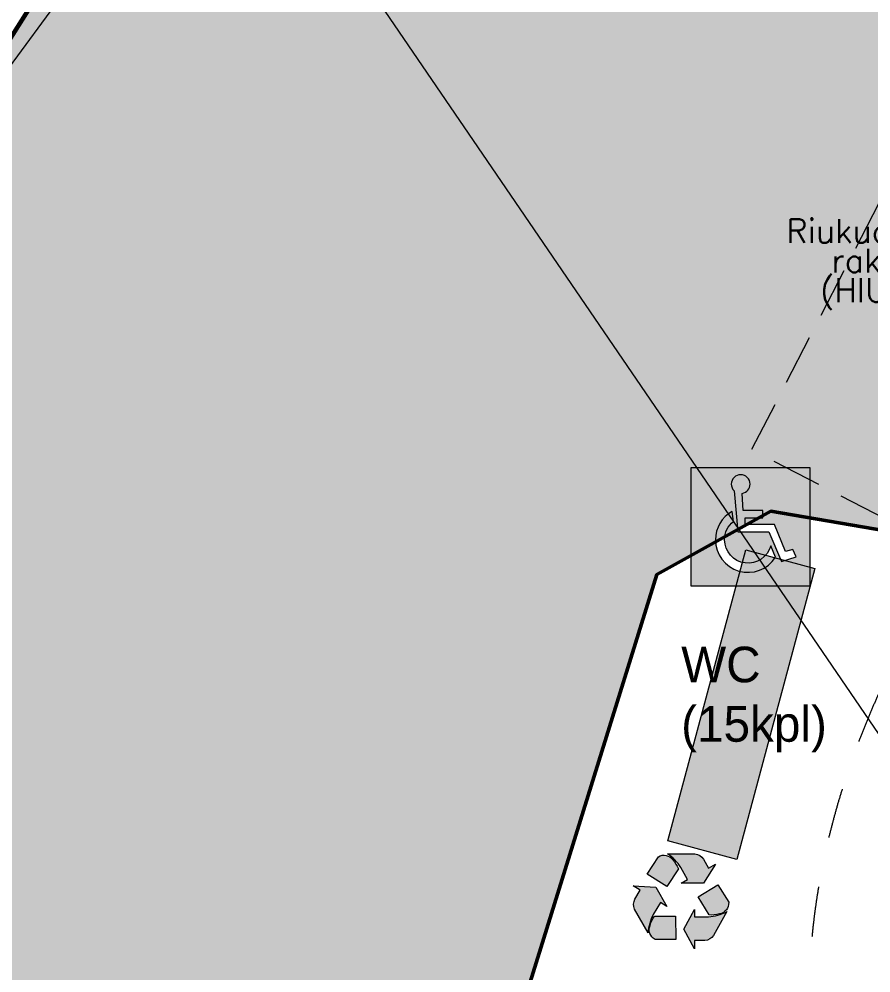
# Model space of a CAD drawing. Header units: millimetres. Extents: x 396621004 to 402046651, y 6785344214 to 6789799943.
# Drawn here: x 398829206 to 398865056, y 6786745216 to 6786785360 of the extents above; entities that cross this region are included whole.
import ezdxf
from ezdxf.enums import TextEntityAlignment as Align

# ---------------------------------------------------------------- set-up
doc = ezdxf.new("R2010")
doc.units = ezdxf.units.MM
doc.header["$MEASUREMENT"] = 0
doc.linetypes.add('Katkoviiva', pattern=[4233.333333, 2116.666667, -2116.666667])
doc.linetypes.add('Piiloviiva', pattern=[3175, 2116.666667, -1058.333333])
for name, color, linetype, lineweight in [('01 Ilmakuva - tiet_Kynä_nro__2', 8, 'Continuous', 15), ('02 Johtolinjat_Kynä_nro__101', 252, 'Continuous', 15), ('02 Korkeuskayrat_Kynä_nro__2', 8, 'Continuous', 15), ('03 Alueiden rajat_Kynä_nro__1', 7, 'Continuous', 13), ('03 Bajamajat_Kynä_nro__1', 7, 'Continuous', 13), ('03 Reitit_Kynä_nro__120', 7, 'Continuous', 20), ('ARCHICAD-vyöhykeleimat_Kynä_nro__1', 7, 'Continuous', 13)]:
    doc.layers.add(name, color=color, linetype=linetype, lineweight=lineweight)
for name, color, linetype, lineweight, true_color in [('03 Alaleirit_Kynä_nro__201', 7, 'Continuous', 50, 0x992dbe), ('03 Alaleirit_Kynä_nro__241', 7, 'Continuous', 13, 0xca92de), ('03 Alueiden rajat_Kynä_nro__4', 7, 'Continuous', 20, 0x029e21), ('03 Bajamajat_Kynä_nro__3', 7, 'Continuous', 18, 0xff6600), ('03 Bajamajat_Kynä_nro__4', 7, 'Continuous', 20, 0x029e21), ('03 Vyöhykkeet_Kynä_nro__201', 7, 'Continuous', 50, 0x992dbe), ('03 Vyöhykkeet_Kynä_nro__203', 7, 'Continuous', 50, 0xf6ea27)]:
    doc.layers.add(name, color=color, linetype=linetype, lineweight=lineweight, true_color=true_color)
doc.layers.add('03 Vyöhykkeet', color=7, linetype='Continuous')

# ---------------------------------------------------------------- blocks, each defined once
blk = doc.blocks.new('majoitus_Hiukkanen_33', base_point=(398866933, 6786805469))
at = {"layer": '03 Vyöhykkeet_Kynä_nro__203', "linetype": 'Continuous', "lineweight": 0, "true_color": 0xfefefe}
blk.add_hatch(color=7, dxfattribs=at).paths.add_polyline_path([(398812627, 6786752128), (398809420, 6786743639), (398850517, 6786744201), (398856044, 6786761979), (398860845, 6786764646), (398867144, 6786763568), (398872682, 6786774186), (398882185, 6786792870), (398892582, 6786810906), (398894653, 6786821479), (398900896, 6786827114), (398910561, 6786839930), (398915538, 6786855599), (398914679, 6786872463), (398880899, 6786872463), (398856302, 6786858107), (398843213, 6786836290), (398841289, 6786804287), (398823308, 6786775740), (398817743, 6786761278)])
at = {"layer": '03 Vyöhykkeet_Kynä_nro__201', "color": 215, "linetype": 'Continuous', "lineweight": 50, "true_color": 0x992dbe, "flags": 128}
blk.add_lwpolyline([(398812627, 6786752128), (398809420, 6786743639), (398850517, 6786744201), (398856044, 6786761979), (398860845, 6786764646), (398867144, 6786763568), (398872682, 6786774186), (398882185, 6786792870), (398892582, 6786810906), (398894653, 6786821479), (398900896, 6786827114), (398910561, 6786839930), (398915538, 6786855599), (398914679, 6786872463), (398880899, 6786872463), (398856302, 6786858107), (398843213, 6786836290), (398841289, 6786804287), (398823308, 6786775740), (398817743, 6786761278)], close=True, dxfattribs=at)
at = {"layer": 'ARCHICAD-vyöhykeleimat_Kynä_nro__1', "color": 7, "lineweight": 13}
for tag, p in [('ROOM_NUMBER', (398858750, 6786813045)), ('ROOM_NAME', (398858750, 6786808710)), ('DUMMY_153', (398873267, 6786804789)), ('DUMMY_151', (398858750, 6786804442)), ('DUMMY_152', (398870348, 6786804439)), ('rivi_04b', (398864930, 6786800191)), ('DUMMY_154', (398858750, 6786800181))]:
    blk.add_attdef(tag, text='', height=2500, dxfattribs=at).set_placement(p, align=Align.TOP_LEFT)

msp = doc.modelspace()

# ---------------------------------------------------------------- hatches: boundary and pattern name
at = {"layer": '03 Alaleirit_Kynä_nro__241', "linetype": 'Continuous', "lineweight": 0, "true_color": 0x322437}
msp.add_hatch(color=189, dxfattribs=at).paths.add_polyline_path([(398809420.33, 6786743638.68), (398812626.77, 6786752127.93), (398817742.78, 6786761277.72), (398823420.24, 6786776031.09), (398841289.47, 6786804287.5), (398843213.36, 6786836289.78), (398856301.98, 6786858107.1), (398880899.04, 6786872463.36), (398884223.56, 6786893298.53), (398886127.8, 6786905232.58), (398892139.48, 6786911565.4), (398899374.79, 6786916655.01), (398911169.2, 6786924395.05), (398908931.84, 6786917194.8), (398912065.61, 6786903185.03), (398918493.61, 6786885286.71), (398918643.55, 6786884757.13), (398921250.86, 6786865762.37), (398920757.07, 6786852927.91), (398920362.62, 6786844892.08), (398969307.77, 6786871965.85), (398954909.8, 6786903347.95), (398935658.53, 6786945308.37), (398948986.57, 6786959444.17), (398982576.66, 6786931754.74), (399083513.91, 6786848548.81), (399108000.32, 6786825851.58), (399089654.92, 6786808317.41), (399078294.17, 6786785486.71), (399086009.29, 6786750833.72), (399084563.05, 6786731312.03), (399070695.93, 6786712552.73), (399064770.14, 6786704325.83), (399012795, 6786709000.82), (398952532.49, 6786760861.87), (398898941.88, 6786806981.16), (398892582.4, 6786810905.77), (398882185.06, 6786792869.57), (398872681.92, 6786774186.44), (398867143.61, 6786763567.5), (398860844.71, 6786764645.94), (398856044.22, 6786761979), (398850516.91, 6786744200.74)])
at = {"layer": '03 Alueiden rajat_Kynä_nro__4', "linetype": 'Continuous', "lineweight": 20, "true_color": 0x029e21}
for points in [[(398856472.85, 6786748851.73), (398855644.97, 6786749377.48), (398856111.16, 6786750108.94, -0.39588976), (398856718.5, 6786749973.31, -0.09096524), (398856951.53, 6786749602.79)], [(398858215.46, 6786749627.34), (398858518.92, 6786749794.57), (398858008.07, 6786748996.83), (398857068.2, 6786748995.14), (398857338.36, 6786749144.02), (398857056.93, 6786749654.73, 0.1040844), (398856492.95, 6786750231.67), (398857647.14, 6786750231.67, -0.2011953), (398858006.26, 6786750006.97)], [(398855347.61, 6786748695.46), (398855051.92, 6786748876.08), (398855997.99, 6786748827.99), (398856465.47, 6786748012.63), (398856202.23, 6786748173.43), (398855898.26, 6786747675.8, 0.1040844), (398855676.87, 6786746899.96), (398855104.59, 6786747902.27, -0.2011953), (398855121.66, 6786748325.56)], [(398857782.52, 6786748417.65), (398858619.12, 6786748929.4), (398859070.54, 6786748188.73, -0.39588976), (398858681.31, 6786747703.18, -0.09096524), (398858246.04, 6786747657.14)], [(398857633.16, 6786746578.17), (398857633.16, 6786746231.67), (398857181.03, 6786747064.1), (398857633.16, 6786747888.08), (398857633.16, 6786747579.62), (398858216.28, 6786747579.62, 0.1040844), (398858993.77, 6786747795.12), (398858436.73, 6786746784.25, -0.2011953), (398858066.61, 6786746578.17)], [(398856838.56, 6786747609.97), (398856840.16, 6786746629.26), (398855972.76, 6786746629.26, -0.39588976), (398855760.72, 6786747214.32, -0.09096524), (398855947.93, 6786747609.97)]]:
    msp.add_hatch(color=104, dxfattribs=at).paths.add_polyline_path(points)
at = {"layer": '03 Bajamajat_Kynä_nro__3', "linetype": 'Continuous', "lineweight": 18, "true_color": 0xff6600}
msp.add_hatch(color=30, dxfattribs=at).paths.add_polyline_path([(398856513.91, 6786750770.03), (398859796.39, 6786763020.41), (398862694.17, 6786762243.95), (398859411.69, 6786749993.57)])
at = {"layer": '03 Bajamajat_Kynä_nro__4', "linetype": 'Continuous', "lineweight": 20, "true_color": 0x029e21}
h = msp.add_hatch(color=104, dxfattribs=at)
h.paths.add_polyline_path([(398857491.91, 6786766489.12), (398862491.91, 6786766489.12), (398862491.91, 6786761489.12), (398857491.91, 6786761489.12)])
h.paths.add_polyline_path([(398859970.22, 6786765788.48, 1), (398859179.06, 6786765788.48, 0.20013645), (398859296.24, 6786765507.44), (398859449.76, 6786763775.5), (398860763.44, 6786763775.5), (398861297.9, 6786762526.76), (398861907.29, 6786762731.56), (398861767.43, 6786763031.25), (398861457.74, 6786762946.34), (398861003.2, 6786764090.19), (398859764.45, 6786764090.19), (398859764.45, 6786764369.9), (398860503.7, 6786764369.9), (398860503.7, 6786764674.6), (398859674.54, 6786764674.6), (398859644.17, 6786765399.05, 0.36335905)], flags=0)
h.paths.add_polyline_path([(398859210.15, 6786764639.37, 0.27047574), (398858513.55, 6786763445.84, 0.74956734), (398861039.35, 6786762707.63), (398860837.3, 6786763195.05, -0.87895787), (398858898.9, 6786763445.84, -0.22948068), (398859273.55, 6786764219.15)], flags=0)

# ---------------------------------------------------------------- linework, layer by layer
at = {"layer": '01 Ilmakuva - tiet_Kynä_nro__2', "color": 8, "linetype": 'Continuous', "lineweight": 15, "flags": 128}
msp.add_lwpolyline([(398867143.61, 6786763567.5), (398860844.71, 6786764645.94), (398856044.22, 6786761979), (398850516.91, 6786744200.74), (398846193.9, 6786732902.64), (398843626.59, 6786722038.39), (398840931.42, 6786713369.51), (398833056.26, 6786712639.14), (398830183, 6786713464.55), (398829771.63, 6786710878.6), (398834207.26, 6786709129.28), (398838426.17, 6786708319.89), (398839760.86, 6786705679.55), (398845509.2, 6786704747.74), (398845266.95, 6786713865.33), (398846907.31, 6786722521.61), (398849758.62, 6786733328.28), (398854880.73, 6786742955.49), (398859244.55, 6786741710.23), (398860097.97, 6786734562.83), (398865589.59, 6786725044.14)], dxfattribs=at)
at = {"layer": '02 Johtolinjat_Kynä_nro__101', "color": 252, "linetype": 'Continuous', "lineweight": 15, "flags": 128}
msp.add_lwpolyline([(399109272.78, 6786429771.88), (399058116.67, 6786493566.47), (399008780.05, 6786556000.75), (398959923.57, 6786617394.8), (398915278.85, 6786682579.71), (398870592.01, 6786747634.6), (398826410.59, 6786812369.41), (398809723.57, 6786868842.33), (398803961.88, 6786888316.78), (398783779.1, 6786958692.88), (398742419.56, 6787103335.97), (398703073.24, 6787240347.32), (398683303.21, 6787308612.94), (398655707.72, 6787374548.02)], dxfattribs=at)
at = {"layer": '02 Korkeuskayrat_Kynä_nro__2', "color": 8, "linetype": 'Continuous', "lineweight": 15, "flags": 128}
msp.add_lwpolyline([(398850636.67, 6786605592.1), (398832669.27, 6786628447.33), (398822316.75, 6786642930.64), (398811248.23, 6786663465.34), (398804939.01, 6786678768.84), (398801451.67, 6786689941.4), (398801586.44, 6786692942.08), (398799868.04, 6786699023.48), (398801510.63, 6786712966.67), (398806556.33, 6786735761.88), (398812284.33, 6786751515.48), (398817742.78, 6786761277.72), (398823420.24, 6786776031.09), (398836240.85, 6786793465.08), (398840646.36, 6786802277.1), (398840966.45, 6786809268.7), (398842196.29, 6786814219.83), (398843485.09, 6786842186.23)], dxfattribs=at)
at = {"layer": '03 Alaleirit_Kynä_nro__201', "color": 215, "linetype": 'Continuous', "lineweight": 50, "true_color": 0x992dbe, "flags": 128}
msp.add_lwpolyline([(399108000.32, 6786825851.58), (399089654.92, 6786808317.41), (399078294.17, 6786785486.71), (399086009.29, 6786750833.72), (399084563.05, 6786731312.03), (399070695.93, 6786712552.73), (399064770.14, 6786704325.83), (399012795, 6786709000.82), (398952532.49, 6786760861.87), (398898941.88, 6786806981.16), (398892582.4, 6786810905.77), (398882185.06, 6786792869.57), (398872681.92, 6786774186.44), (398867143.61, 6786763567.5), (398860844.71, 6786764645.94), (398856044.22, 6786761979), (398850516.91, 6786744200.74), (398809420.33, 6786743638.68), (398812626.77, 6786752127.93), (398817742.78, 6786761277.72), (398823420.24, 6786776031.09), (398841289.47, 6786804287.5), (398843213.36, 6786836289.78)], dxfattribs=at)
at = {"layer": '03 Alueiden rajat_Kynä_nro__1', "color": 7, "linetype": 'Continuous', "lineweight": 13, "flags": 128}
for points in [[(398856472.85, 6786748851.73), (398855644.97, 6786749377.48), (398856111.16, 6786750108.94, -0.39588976), (398856718.5, 6786749973.31, -0.09096524), (398856951.53, 6786749602.79)], [(398858215.46, 6786749627.34), (398858518.92, 6786749794.57), (398858008.07, 6786748996.83), (398857068.2, 6786748995.14), (398857338.36, 6786749144.02), (398857056.93, 6786749654.73, 0.1040844), (398856492.95, 6786750231.67), (398857647.14, 6786750231.67, -0.2011953), (398858006.26, 6786750006.97)], [(398855347.61, 6786748695.46), (398855051.92, 6786748876.08), (398855997.99, 6786748827.99), (398856465.47, 6786748012.63), (398856202.23, 6786748173.43), (398855898.26, 6786747675.8, 0.1040844), (398855676.87, 6786746899.96), (398855104.59, 6786747902.27, -0.2011953), (398855121.66, 6786748325.56)], [(398857782.52, 6786748417.65), (398858619.12, 6786748929.4), (398859070.54, 6786748188.73, -0.39588976), (398858681.31, 6786747703.18, -0.09096524), (398858246.04, 6786747657.14)], [(398857633.16, 6786746578.17), (398857633.16, 6786746231.67), (398857181.03, 6786747064.1), (398857633.16, 6786747888.08), (398857633.16, 6786747579.62), (398858216.28, 6786747579.62, 0.1040844), (398858993.77, 6786747795.12), (398858436.73, 6786746784.25, -0.2011953), (398858066.61, 6786746578.17)], [(398856838.56, 6786747609.97), (398856840.16, 6786746629.26), (398855972.76, 6786746629.26, -0.39588976), (398855760.72, 6786747214.32, -0.09096524), (398855947.93, 6786747609.97)]]:
    msp.add_lwpolyline(points, format="xyb", close=True, dxfattribs=at)
at = {"layer": '03 Bajamajat_Kynä_nro__1', "color": 7, "linetype": 'Continuous', "lineweight": 13, "flags": 128}
for points in [[(398857491.91, 6786766489.12), (398862491.91, 6786766489.12), (398862491.91, 6786761489.12), (398857491.91, 6786761489.12)], [(398856513.91, 6786750770.03), (398859796.39, 6786763020.41), (398862694.17, 6786762243.95), (398859411.69, 6786749993.57)]]:
    msp.add_lwpolyline(points, close=True, dxfattribs=at)
for points in [[(398859970.22, 6786765788.48, 1), (398859179.06, 6786765788.48, 0.20013645), (398859296.24, 6786765507.44), (398859449.76, 6786763775.5), (398860763.44, 6786763775.5), (398861297.9, 6786762526.76), (398861907.29, 6786762731.56), (398861767.43, 6786763031.25), (398861457.74, 6786762946.34), (398861003.2, 6786764090.19), (398859764.45, 6786764090.19), (398859764.45, 6786764369.9), (398860503.7, 6786764369.9), (398860503.7, 6786764674.6), (398859674.54, 6786764674.6), (398859644.17, 6786765399.05, 0.36335905)], [(398859210.15, 6786764639.37, 0.27047574), (398858513.55, 6786763445.84, 0.74956734), (398861039.35, 6786762707.63), (398860837.3, 6786763195.05, -0.87895787), (398858898.9, 6786763445.84, -0.22948068), (398859273.55, 6786764219.15)]]:
    msp.add_lwpolyline(points, format="xyb", close=True, dxfattribs=at)
at = {"layer": '03 Reitit_Kynä_nro__120', "color": 7, "linetype": 'Piiloviiva', "lineweight": 20, "flags": 128}
msp.add_lwpolyline([(398868281.23, 6786783232.34), (398860032.97, 6786767233.4), (398867143.61, 6786763567.5), (398875391.87, 6786779566.45)], close=True, dxfattribs=at)
at = {"layer": '03 Reitit_Kynä_nro__120', "color": 7, "linetype": 'Katkoviiva', "lineweight": 20}
msp.add_open_spline([(398901519.29, 6786925634.51), (398901519.29, 6786925634.51), (398903229.69, 6786921332.45), (398904741.05, 6786916958.1), (398905843.12, 6786913768.36), (398906833.59, 6786910539.58), (398908045.62, 6786907390.31), (398909145.62, 6786904532.11), (398910391.59, 6786901733.17), (398911585.35, 6786898912.6), (398914919.3, 6786891035.25), (398917836.11, 6786882933.56), (398918867.29, 6786874454.48), (398919502.73, 6786869229.45), (398919432.92, 6786863944.67), (398918867.29, 6786858709.38), (398918491.33, 6786855229.58), (398917922.76, 6786851768.94), (398916960.15, 6786848404.12), (398915760.13, 6786844209.42), (398914060.12, 6786840142.31), (398911460.62, 6786836641.3), (398909909.66, 6786834552.47), (398908098.46, 6786832678.68), (398906358.08, 6786830742.42), (398903359.3, 6786827406.12), (398900691.12, 6786823777.15), (398898638.58, 6786819792.51), (398896235.11, 6786815126.59), (398894783, 6786810048.99), (398893128.29, 6786805063.07), (398891833.29, 6786801161.02), (398890418.82, 6786797289.75), (398888440.84, 6786793688.75), (398885441.21, 6786788227.81), (398881221.03, 6786783558.25), (398877768.87, 6786778365.16), (398875875.3, 6786775516.65), (398874239.77, 6786772507.97), (398872496.32, 6786769564.52), (398870054.93, 6786765442.75), (398867411.07, 6786761431.59), (398865428.62, 6786757074.11), (398864106.06, 6786754167.09), (398863154.83, 6786751107.44), (398862715.7, 6786747946.74), (398861871.36, 6786741869.52), (398862996.05, 6786735645.8), (398866098.62, 6786730364.22), (398869760.48, 6786724130.55), (398875903.85, 6786719900.09), (398880887.66, 6786714621.47), (398888610.24, 6786706442.07), (398893314.61, 6786696002.57), (398899410.15, 6786686514.49), (398904257.26, 6786678969.68), (398909958.64, 6786672016.97), (398915019.51, 6786664612.2), (398919696.82, 6786657768.63), (398923821.78, 6786650561.97), (398928550.75, 6786643754.54), (398933374.53, 6786636810.63), (398938834.28, 6786630319.5), (398943427.47, 6786623222.48), (398945076.66, 6786620674.29), (398946627.05, 6786618062.13), (398948387.82, 6786615590.45), (398950384.13, 6786612788.11), (398952683.35, 6786610212.37), (398954668.62, 6786607402.23), (398957659.7, 6786603168.39), (398959978.43, 6786598472.36), (398963392.83, 6786594580.94), (398966814.04, 6786590681.77), (398971252.63, 6786587780.9), (398976276.69, 6786586524.52), (398982680.67, 6786584923.06), (398989440.59, 6786586164.56), (398995128.34, 6786589536.63), (399000542.63, 6786592746.56), (399004615.39, 6786597682.47), (399008956.65, 6786602269.62), (399016876.46, 6786610638.03), (399025886.49, 6786617865.74), (399034833.38, 6786625134.24), (399038904.81, 6786628441.9), (399042983.92, 6786631753.81), (399046627.66, 6786635524.99), (399050124.77, 6786639144.4), (399053260.57, 6786643155.61), (399055089.78, 6786647834.54), (399056550.17, 6786651570.09), (399057150.6, 6786655563.12), (399057808.3, 6786659526.25), (399059366.67, 6786668916.65), (399061455.26, 6786678208.21), (399063714.2, 6786687455.03), (399065874.43, 6786696297.79), (399068327.95, 6786705179.26), (399067840.78, 6786714245.1), (399067506.79, 6786720460.35), (399065843.16, 6786726496.6), (399064108.05, 6786732483.61), (399062048.62, 6786739589.7), (399059822.66, 6786746694.51), (399059123.86, 6786754052.88), (399058857.23, 6786756860.42), (399058809.86, 6786759683.34), (399058552.55, 6786762491.97), (399058033.44, 6786768158.38), (399056507.38, 6786773720.26), (399056609.81, 6786779401.5), (399056685.03, 6786783573.41), (399057619.55, 6786787692.86), (399057527.93, 6786791862.23), (399057404.01, 6786797500.63), (399055459.31, 6786802979.17), (399055781.2, 6786808598.89), (399056345.26, 6786818446.42), (399063621.42, 6786826141.94), (399069472.6, 6786834250.42), (399073828.03, 6786840286.11), (399077668.68, 6786846830.19), (399083675.87, 6786851166.39), (399088593.45, 6786854716.07), (399094487.23, 6786856560.86), (399099852.51, 6786859412.94), (399104378.31, 6786861818.77), (399108548.83, 6786864904.73), (399111798.17, 6786868861.08), (399113643.18, 6786871107.53), (399115138.02, 6786873624.19), (399116012.61, 6786876393.83), (399117439.32, 6786880911.92), (399117193.51, 6786885737.33), (399117329.2, 6786890488.89), (399117553.81, 6786898354.01), (399118737.55, 6786906153.35), (399120089.09, 6786913907.09), (399121393.77, 6786921391.99), (399122868.11, 6786928923.56), (399126338.12, 6786935665.81), (399128227.85, 6786939337.56), (399130666.53, 6786942684.64), (399133267.5, 6786945896.08), (399139653.4, 6786953780.81), (399146809.4, 6786960997.45), (399153641.6, 6786968501.83), (399159083.51, 6786974479.14), (399164280.06, 6786980692.52), (399170131.72, 6786986266.85), (399175199.91, 6786991094.84), (399180685.62, 6786995482.22), (399186739.36, 6786998994.73), (399192202.44, 6787002164.52), (399198071.62, 6787004831.06), (399204360.61, 6787005258.07), (399206814.91, 6787005424.71), (399209272.79, 6787005282.24), (399211726.15, 6787005070.35), (399221535.86, 6787004223.14), (399231354.4, 6787003512.65), (399241191.54, 6787003124.66), (399250279.49, 6787002766.22), (399259381.49, 6787002884.37), (399268470.54, 6787002555.48), (399284960.48, 6787001958.79), (399301376.4, 6787000219.34), (399317834.43, 6786998994.99), (399326802.89, 6786998327.8), (399335863.41, 6786997983.32), (399344512.61, 6786995561.65), (399346482.79, 6786995010.02), (399348748.5, 6786994234.65), (399349853.36, 6786995815.97), (399350708.77, 6786997040.27), (399350083.57, 6786998583.44), (399349462.85, 6787000003.24), (399345803.84, 6787008372.54), (399341500.81, 6787016474.89), (399338790.38, 6787025190.08), (399336295.62, 6787033211.84), (399334968.91, 6787041577.72), (399335102.73, 6787049978.11), (399335159.48, 6787053540.55), (399335452.06, 6787057092.48), (399335627.56, 6787060651.71), (399335868.2, 6787065532.05), (399335714.85, 6787070422.59), (399335811.98, 6787075308.19), (399335971.12, 6787083312.95), (399336683.7, 6787091395.17), (399334721.24, 6787099130.21), (399333188.86, 6787105170.11), (399330013.84, 6787110619.11), (399326201.48, 6787115559.88), (399318816.91, 6787125130.19), (399309159.69, 6787132608.44), (399300267.09, 6787140822.96), (399293221.58, 6787147331.25), (399286612.04, 6787154290.44), (399279923.56, 6787161166.49), (399271929, 6787169385.25), (399263871.07, 6787177546.82), (399256360.09, 6787186207.46), (399250698.25, 6787192735.91), (399245335.57, 6787199524.24), (399239382.76, 6787205786.15), (399235170.55, 6787210217.07), (399230705.14, 6787214404.53), (399225967.6, 6787218268.36), (399216737.8, 6787225795.96), (399206035.65, 6787232178.03), (399201084.35, 6787242889.82), (399198304.5, 6787248903.84), (399197629.69, 6787255588.62), (399197240.9, 6787262227.74), (399196877.3, 6787268436.68), (399196625.59, 6787274661.46), (399197023.81, 6787280867.52), (399197603.11, 6787289895.54), (399199397.93, 6787298797.07), (399200016.2, 6787307823.04), (399200566.23, 6787315852.81), (399200131.3, 6787323926.33), (399200898.01, 6787331936.12), (399201828.35, 6787341655.34), (399204305.79, 6787351144.23), (399205951.05, 6787360772.7), (399208161.51, 6787373708.8), (399208936.17, 6787386989.33), (399205647.17, 6787399656.25), (399203326.37, 6787408594.33), (399198901.86, 6787416881.24), (399196949.38, 6787425902.99), (399196357.53, 6787428637.7), (399195974.68, 6787431414.8), (399195262.35, 6787434119.77), (399194062.54, 6787438675.84), (399191864.31, 6787442888.43), (399190090.52, 6787447258.16), (399186457.08, 6787456209.15), (399184332.92, 6787465673.78), (399182204.97, 6787475106.15), (399179649.83, 6787486432.07), (399176891.7, 6787497712.08), (399174454.99, 6787509064.23), (399173053.23, 6787515594.78), (399171619.98, 6787522122.88), (399170619.04, 6787528726.8), (399169461.53, 6787536363.69), (399168621.38, 6787544288.42), (399163795.77, 6787550208.12), (399156238.74, 6787559478.51), (399142747.58, 6787558923.9), (399130536.2, 6787560119.35), (399112051.1, 6787561928.98), (399094098.81, 6787568153.03), (399075542.76, 6787568276.37), (399073096.5, 6787568292.63), (399070651.97, 6787568262.93), (399068206.65, 6787568325.2), (399062343.21, 6787568474.49), (399056554.08, 6787569589.12), (399050747.1, 6787570428.47), (399047444.38, 6787570905.84), (399043961.78, 6787571414.27), (399042002.36, 6787574027.02), (399039345.22, 6787577570.1), (399041470.77, 6787582346.93), (399041825.33, 6787586899.95), (399042158.97, 6787591184.15), (399041025.7, 6787595408.5), (399039934.6, 6787599578.56), (399039330.16, 6787601888.68), (399038876.89, 6787603612.27), (399038876.89, 6787603612.27)], degree=3, knots=[0, 0, 0, 0, 1, 1, 1, 2, 2, 2, 3, 3, 3, 4, 4, 4, 5, 5, 5, 6, 6, 6, 7, 7, 7, 8, 8, 8, 9, 9, 9, 10, 10, 10, 11, 11, 11, 12, 12, 12, 13, 13, 13, 14, 14, 14, 15, 15, 15, 16, 16, 16, 17, 17, 17, 18, 18, 18, 19, 19, 19, 20, 20, 20, 21, 21, 21, 22, 22, 22, 23, 23, 23, 24, 24, 24, 25, 25, 25, 26, 26, 26, 27, 27, 27, 28, 28, 28, 29, 29, 29, 30, 30, 30, 31, 31, 31, 32, 32, 32, 33, 33, 33, 34, 34, 34, 35, 35, 35, 36, 36, 36, 37, 37, 37, 38, 38, 38, 39, 39, 39, 40, 40, 40, 41, 41, 41, 42, 42, 42, 43, 43, 43, 44, 44, 44, 45, 45, 45, 46, 46, 46, 47, 47, 47, 48, 48, 48, 49, 49, 49, 50, 50, 50, 51, 51, 51, 52, 52, 52, 53, 53, 53, 54, 54, 54, 55, 55, 55, 56, 56, 56, 57, 57, 57, 58, 58, 58, 59, 59, 59, 60, 60, 60, 61, 61, 61, 62, 62, 62, 63, 63, 63, 64, 64, 64, 65, 65, 65, 66, 66, 66, 67, 67, 67, 68, 68, 68, 69, 69, 69, 70, 70, 70, 71, 71, 71, 72, 72, 72, 73, 73, 73, 74, 74, 74, 75, 75, 75, 76, 76, 76, 77, 77, 77, 78, 78, 78, 79, 79, 79, 80, 80, 80, 81, 81, 81, 82, 82, 82, 83, 83, 83, 84, 84, 84, 85, 85, 85, 86, 86, 86, 87, 87, 87, 88, 88, 88, 89, 89, 89, 90, 90, 90, 91, 91, 91, 92, 92, 92, 92], dxfattribs=at)
at = {"layer": '03 Vyöhykkeet', "color": 7, "linetype": 'Continuous', "lineweight": 0, "true_color": 0xfefefe, "flags": 128}
msp.add_lwpolyline([(398812626.77, 6786752127.93), (398809420.33, 6786743638.68), (398850516.91, 6786744200.74), (398856044.22, 6786761979), (398860844.71, 6786764645.94), (398867143.61, 6786763567.5), (398872681.92, 6786774186.44), (398882185.06, 6786792869.57), (398892582.4, 6786810905.77), (398894652.9, 6786821479.46), (398900896.3, 6786827114.29), (398910561.2, 6786839930.11), (398915538.35, 6786855598.93), (398914678.98, 6786872463.36), (398880899.04, 6786872463.36), (398856301.98, 6786858107.1), (398843213.36, 6786836289.78), (398841289.47, 6786804287.5), (398823308.06, 6786775739.59), (398817742.78, 6786761277.72)], close=True, dxfattribs=at)

# ---------------------------------------------------------------- block references
at = {"layer": '03 Vyöhykkeet', "color": 7, "linetype": 'Continuous', "lineweight": 13}
msp.add_blockref('majoitus_Hiukkanen_33', (398866933.17, 6786805468.85), dxfattribs=at)

# ---------------------------------------------------------------- texts
at = {"layer": '03 Bajamajat_Kynä_nro__1', "color": 7, "linetype": 'Continuous', "lineweight": 13, "insert": (398867272.8, 6786776943.42), "char_height": 1000, "width": 14368.4856, "attachment_point": 2, "line_spacing_factor": 0.747523}
msp.add_mtext('\\A1;{\\pqc;\\Ftxt.shx;Riukua ja lautaa rakenteluun\\P\\pqc;\\Ftxt.shx;(HIUKKANEN)}', dxfattribs=at)
at = {"layer": '03 Bajamajat_Kynä_nro__1', "color": 7, "lineweight": 13, "insert": (398857070.75, 6786754493.5), "char_height": 1500, "attachment_point": 7}
msp.add_mtext('{WC^M(15kpl)}', dxfattribs=at)

doc.saveas('drawing.dxf')
